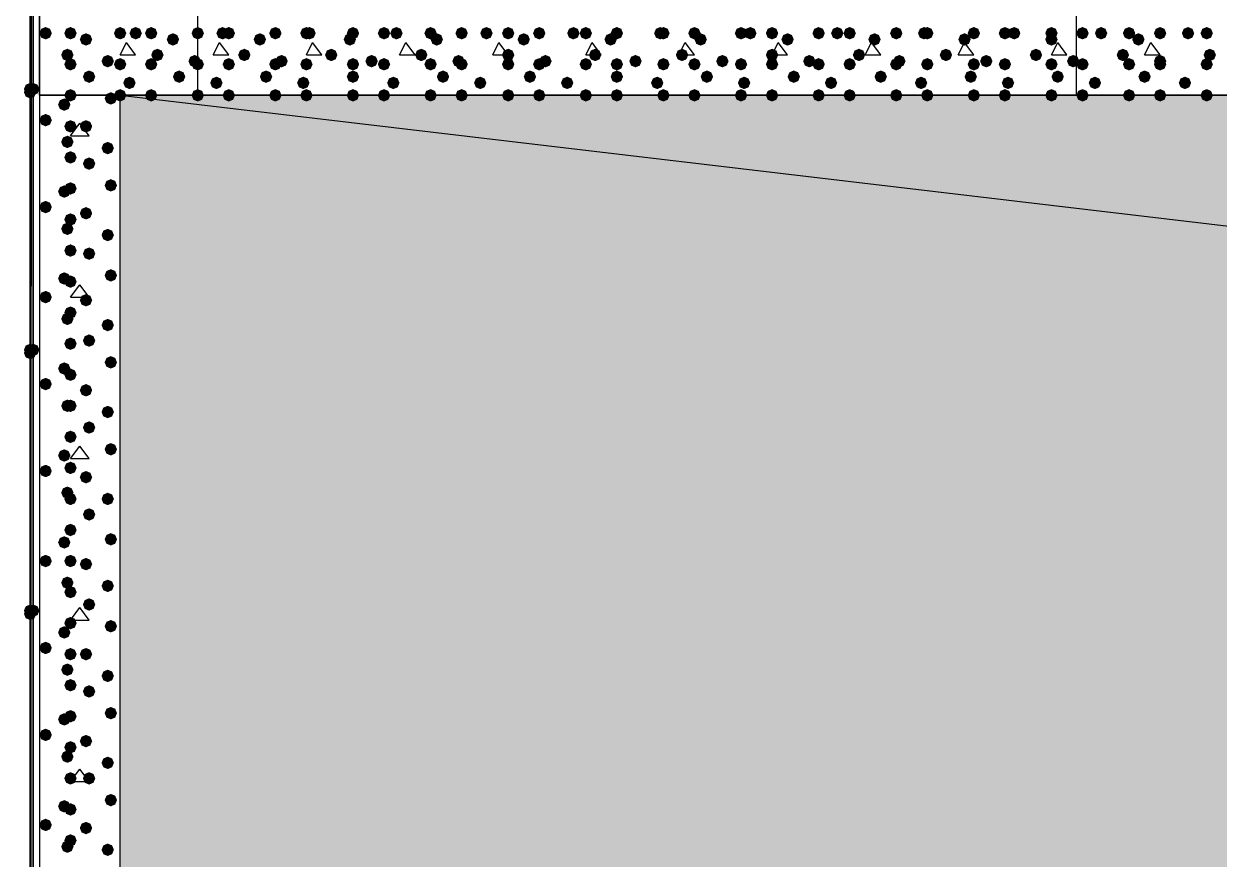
# Model space of a CAD drawing. Header units: millimetres. Extents: x 0 to 420, y 0 to 297.
# Drawn here: x 31.16 to 47.46, y 132.21 to 143.59 of the extents above; entities that cross this region are included whole.
import ezdxf

# ---------------------------------------------------------------- set-up
doc = ezdxf.new("R2010")
doc.units = ezdxf.units.MM
doc.layers.get('0').update_dxf_attribs({"linetype": 'CONTINUOUS'})

msp = doc.modelspace()

# ---------------------------------------------------------------- hatches: boundary and pattern name
at = {"true_color": 0x000007}
h = msp.add_hatch(color=0, dxfattribs=at)
h.paths.add_polyline_path([(31.284333, 243.755333), (31.284333, 100.160667)], flags=0)
h.paths.add_polyline_path([(31.284333, 100.160667), (31.284333, 243.755333)], flags=0)
for points in [[(31.538333, 143.467667), (31.513463, 143.407871), (31.453667, 143.383), (31.393871, 143.407871), (31.369, 143.467667), (31.393871, 143.527462), (31.453667, 143.552333), (31.513462, 143.527463)], [(31.877, 143.467667), (31.852129, 143.407871), (31.792333, 143.383), (31.732538, 143.407871), (31.707667, 143.467667), (31.732537, 143.527462), (31.792333, 143.552333), (31.852129, 143.527463)], [(32.088667, 143.383), (32.063796, 143.323204), (32.004, 143.298333), (31.944204, 143.323204), (31.919333, 143.383), (31.944204, 143.442796), (32.004, 143.467667), (32.063796, 143.442796)], [(32.554333, 143.467667), (32.529462, 143.407871), (32.469667, 143.383), (32.409871, 143.407871), (32.385, 143.467667), (32.409871, 143.527462), (32.469667, 143.552333), (32.529462, 143.527463)], [(32.766, 143.467667), (32.741129, 143.407871), (32.681333, 143.383), (32.621537, 143.407871), (32.596667, 143.467667), (32.621537, 143.527462), (32.681333, 143.552333), (32.741129, 143.527463)], [(32.977667, 143.467667), (32.952796, 143.407871), (32.893, 143.383), (32.833204, 143.407871), (32.808333, 143.467667), (32.833204, 143.527462), (32.893, 143.552333), (32.952796, 143.527463)], [(33.274, 143.383), (33.249129, 143.323204), (33.189333, 143.298333), (33.129538, 143.323204), (33.104667, 143.383), (33.129537, 143.442796), (33.189333, 143.467667), (33.249129, 143.442796)], [(45.677667, 143.467667), (45.652796, 143.407871), (45.593, 143.383), (45.533204, 143.407871), (45.508333, 143.467667), (45.533204, 143.527462), (45.593, 143.552333), (45.652796, 143.527463)], [(45.931667, 143.467667), (45.906796, 143.407871), (45.847, 143.383), (45.787204, 143.407871), (45.762333, 143.467667), (45.787204, 143.527462), (45.847, 143.552333), (45.906796, 143.527463)], [(46.312667, 143.467667), (46.287796, 143.407871), (46.228, 143.383), (46.168204, 143.407871), (46.143333, 143.467667), (46.168204, 143.527462), (46.228, 143.552333), (46.287796, 143.527463)], [(46.439667, 143.383), (46.414796, 143.323204), (46.355, 143.298333), (46.295204, 143.323204), (46.270333, 143.383), (46.295204, 143.442796), (46.355, 143.467667), (46.414796, 143.442796)], [(46.736, 143.467667), (46.711129, 143.407871), (46.651333, 143.383), (46.591537, 143.407871), (46.566667, 143.467667), (46.591537, 143.527462), (46.651333, 143.552333), (46.711129, 143.527463)], [(47.117, 143.467667), (47.092129, 143.407871), (47.032333, 143.383), (46.972538, 143.407871), (46.947667, 143.467667), (46.972537, 143.527462), (47.032333, 143.552333), (47.092129, 143.527463)], [(47.371, 143.467667), (47.346129, 143.407871), (47.286333, 143.383), (47.226537, 143.407871), (47.201667, 143.467667), (47.226537, 143.527462), (47.286333, 143.552333), (47.346129, 143.527463)], [(31.834667, 143.171333), (31.809796, 143.111537), (31.75, 143.086667), (31.690204, 143.111537), (31.665333, 143.171333), (31.690204, 143.231129), (31.75, 143.256), (31.809796, 143.231129)], [(31.877, 143.044333), (31.852129, 142.984537), (31.792333, 142.959667), (31.732538, 142.984537), (31.707667, 143.044333), (31.732537, 143.104129), (31.792333, 143.129), (31.852129, 143.104129)], [(32.385, 143.086667), (32.360129, 143.026871), (32.300333, 143.002), (32.240538, 143.026871), (32.215667, 143.086667), (32.240537, 143.146462), (32.300333, 143.171333), (32.360129, 143.146463)], [(32.554333, 143.044333), (32.529462, 142.984537), (32.469667, 142.959667), (32.409871, 142.984537), (32.385, 143.044333), (32.409871, 143.104129), (32.469667, 143.129), (32.529462, 143.104129)], [(32.977667, 143.044333), (32.952796, 142.984537), (32.893, 142.959667), (32.833204, 142.984537), (32.808333, 143.044333), (32.833204, 143.104129), (32.893, 143.129), (32.952796, 143.104129)], [(33.062333, 143.171333), (33.037463, 143.111537), (32.977667, 143.086667), (32.917871, 143.111537), (32.893, 143.171333), (32.917871, 143.231129), (32.977667, 143.256), (33.037462, 143.231129)], [(33.570333, 143.086667), (33.545463, 143.026871), (33.485667, 143.002), (33.425871, 143.026871), (33.401, 143.086667), (33.425871, 143.146462), (33.485667, 143.171333), (33.545462, 143.146463)], [(45.677667, 143.044333), (45.652796, 142.984537), (45.593, 142.959667), (45.533204, 142.984537), (45.508333, 143.044333), (45.533204, 143.104129), (45.593, 143.129), (45.652796, 143.104129)], [(46.228, 143.171333), (46.203129, 143.111537), (46.143333, 143.086667), (46.083537, 143.111537), (46.058667, 143.171333), (46.083537, 143.231129), (46.143333, 143.256), (46.203129, 143.231129)], [(46.312667, 143.044333), (46.287796, 142.984537), (46.228, 142.959667), (46.168204, 142.984537), (46.143333, 143.044333), (46.168204, 143.104129), (46.228, 143.129), (46.287796, 143.104129)], [(46.736, 143.086667), (46.711129, 143.026871), (46.651333, 143.002), (46.591537, 143.026871), (46.566667, 143.086667), (46.591537, 143.146462), (46.651333, 143.171333), (46.711129, 143.146463)], [(46.736, 143.044333), (46.711129, 142.984537), (46.651333, 142.959667), (46.591537, 142.984537), (46.566667, 143.044333), (46.591537, 143.104129), (46.651333, 143.129), (46.711129, 143.104129)], [(47.371, 143.044333), (47.346129, 142.984537), (47.286333, 142.959667), (47.226537, 142.984537), (47.201667, 143.044333), (47.226537, 143.104129), (47.286333, 143.129), (47.346129, 143.104129)], [(47.413333, 143.171333), (47.388463, 143.111537), (47.328667, 143.086667), (47.268871, 143.111537), (47.244, 143.171333), (47.268871, 143.231129), (47.328667, 143.256), (47.388462, 143.231129)], [(32.131, 142.875), (32.106129, 142.815204), (32.046333, 142.790333), (31.986537, 142.815204), (31.961667, 142.875), (31.986537, 142.934796), (32.046333, 142.959667), (32.106129, 142.934796)], [(33.358667, 142.875), (33.333796, 142.815204), (33.274, 142.790333), (33.214204, 142.815204), (33.189333, 142.875), (33.214204, 142.934796), (33.274, 142.959667), (33.333796, 142.934796)], [(46.524333, 142.875), (46.499462, 142.815204), (46.439667, 142.790333), (46.379871, 142.815204), (46.355, 142.875), (46.379871, 142.934796), (46.439667, 142.959667), (46.499462, 142.934796)], [(32.681333, 142.790333), (32.656462, 142.730537), (32.596667, 142.705667), (32.536871, 142.730537), (32.512, 142.790333), (32.536871, 142.850129), (32.596667, 142.875), (32.656462, 142.850129)], [(45.847, 142.790333), (45.822129, 142.730537), (45.762333, 142.705667), (45.702538, 142.730537), (45.677667, 142.790333), (45.702537, 142.850129), (45.762333, 142.875), (45.822129, 142.850129)], [(47.074667, 142.790333), (47.049796, 142.730537), (46.99, 142.705667), (46.930204, 142.730537), (46.905333, 142.790333), (46.930204, 142.850129), (46.99, 142.875), (47.049796, 142.850129)], [(31.877, 142.621), (31.852129, 142.561204), (31.792333, 142.536333), (31.732538, 142.561204), (31.707667, 142.621), (31.732537, 142.680796), (31.792333, 142.705667), (31.852129, 142.680796)], [(32.554333, 142.621), (32.529462, 142.561204), (32.469667, 142.536333), (32.409871, 142.561204), (32.385, 142.621), (32.409871, 142.680796), (32.469667, 142.705667), (32.529462, 142.680796)], [(32.977667, 142.621), (32.952796, 142.561204), (32.893, 142.536333), (32.833204, 142.561204), (32.808333, 142.621), (32.833204, 142.680796), (32.893, 142.705667), (32.952796, 142.680796)], [(45.677667, 142.621), (45.652796, 142.561204), (45.593, 142.536333), (45.533204, 142.561204), (45.508333, 142.621), (45.533204, 142.680796), (45.593, 142.705667), (45.652796, 142.680796)], [(46.312667, 142.621), (46.287796, 142.561204), (46.228, 142.536333), (46.168204, 142.561204), (46.143333, 142.621), (46.168204, 142.680796), (46.228, 142.705667), (46.287796, 142.680796)], [(46.736, 142.621), (46.711129, 142.561204), (46.651333, 142.536333), (46.591537, 142.561204), (46.566667, 142.621), (46.591537, 142.680796), (46.651333, 142.705667), (46.711129, 142.680796)], [(47.371, 142.621), (47.346129, 142.561204), (47.286333, 142.536333), (47.226537, 142.561204), (47.201667, 142.621), (47.226537, 142.680796), (47.286333, 142.705667), (47.346129, 142.680796)]]:
    msp.add_hatch(color=0, dxfattribs=at).paths.add_polyline_path(points, flags=0)
at = {"true_color": 0x000008}
for points in [[(33.612667, 143.467667), (33.587796, 143.407871), (33.528, 143.383), (33.468204, 143.407871), (33.443333, 143.467667), (33.468204, 143.527462), (33.528, 143.552333), (33.587796, 143.527463)], [(33.951333, 143.467667), (33.926463, 143.407871), (33.866667, 143.383), (33.806871, 143.407871), (33.782, 143.467667), (33.806871, 143.527462), (33.866667, 143.552333), (33.926462, 143.527463)], [(34.036, 143.467667), (34.011129, 143.407871), (33.951333, 143.383), (33.891537, 143.407871), (33.866667, 143.467667), (33.891537, 143.527462), (33.951333, 143.552333), (34.011129, 143.527463)], [(34.459333, 143.383), (34.434462, 143.323204), (34.374667, 143.298333), (34.314871, 143.323204), (34.29, 143.383), (34.314871, 143.442796), (34.374667, 143.467667), (34.434462, 143.442796)], [(34.671, 143.467667), (34.646129, 143.407871), (34.586333, 143.383), (34.526537, 143.407871), (34.501667, 143.467667), (34.526537, 143.527462), (34.586333, 143.552333), (34.646129, 143.527463)], [(35.094333, 143.467667), (35.069462, 143.407871), (35.009667, 143.383), (34.949871, 143.407871), (34.925, 143.467667), (34.949871, 143.527462), (35.009667, 143.552333), (35.069462, 143.527463)], [(35.136667, 143.467667), (35.111796, 143.407871), (35.052, 143.383), (34.992204, 143.407871), (34.967333, 143.467667), (34.992204, 143.527462), (35.052, 143.552333), (35.111796, 143.527463)], [(35.687, 143.383), (35.662129, 143.323204), (35.602333, 143.298333), (35.542538, 143.323204), (35.517667, 143.383), (35.542537, 143.442796), (35.602333, 143.467667), (35.662129, 143.442796)], [(35.729333, 143.467667), (35.704462, 143.407871), (35.644667, 143.383), (35.584871, 143.407871), (35.56, 143.467667), (35.584871, 143.527462), (35.644667, 143.552333), (35.704462, 143.527463)], [(36.152667, 143.467667), (36.127796, 143.407871), (36.068, 143.383), (36.008204, 143.407871), (35.983333, 143.467667), (36.008204, 143.527462), (36.068, 143.552333), (36.127796, 143.527463)], [(36.322, 143.467667), (36.297129, 143.407871), (36.237333, 143.383), (36.177538, 143.407871), (36.152667, 143.467667), (36.177537, 143.527462), (36.237333, 143.552333), (36.297129, 143.527463)], [(36.787667, 143.467667), (36.762796, 143.407871), (36.703, 143.383), (36.643204, 143.407871), (36.618333, 143.467667), (36.643204, 143.527462), (36.703, 143.552333), (36.762796, 143.527463)], [(36.872333, 143.383), (36.847463, 143.323204), (36.787667, 143.298333), (36.727871, 143.323204), (36.703, 143.383), (36.727871, 143.442796), (36.787667, 143.467667), (36.847462, 143.442796)], [(37.211, 143.467667), (37.186129, 143.407871), (37.126333, 143.383), (37.066537, 143.407871), (37.041667, 143.467667), (37.066537, 143.527462), (37.126333, 143.552333), (37.186129, 143.527463)], [(37.549667, 143.467667), (37.524796, 143.407871), (37.465, 143.383), (37.405204, 143.407871), (37.380333, 143.467667), (37.405204, 143.527462), (37.465, 143.552333), (37.524796, 143.527463)], [(37.846, 143.467667), (37.821129, 143.407871), (37.761333, 143.383), (37.701537, 143.407871), (37.676667, 143.467667), (37.701537, 143.527462), (37.761333, 143.552333), (37.821129, 143.527463)], [(38.057667, 143.383), (38.032796, 143.323204), (37.973, 143.298333), (37.913204, 143.323204), (37.888333, 143.383), (37.913204, 143.442796), (37.973, 143.467667), (38.032796, 143.442796)], [(38.269333, 143.467667), (38.244462, 143.407871), (38.184667, 143.383), (38.124871, 143.407871), (38.1, 143.467667), (38.124871, 143.527462), (38.184667, 143.552333), (38.244462, 143.527463)], [(38.735, 143.467667), (38.710129, 143.407871), (38.650333, 143.383), (38.590538, 143.407871), (38.565667, 143.467667), (38.590537, 143.527462), (38.650333, 143.552333), (38.710129, 143.527463)], [(38.904333, 143.467667), (38.879462, 143.407871), (38.819667, 143.383), (38.759871, 143.407871), (38.735, 143.467667), (38.759871, 143.527462), (38.819667, 143.552333), (38.879462, 143.527463)], [(39.243, 143.383), (39.218129, 143.323204), (39.158333, 143.298333), (39.098537, 143.323204), (39.073667, 143.383), (39.098537, 143.442796), (39.158333, 143.467667), (39.218129, 143.442796)], [(39.327667, 143.467667), (39.302796, 143.407871), (39.243, 143.383), (39.183204, 143.407871), (39.158333, 143.467667), (39.183204, 143.527462), (39.243, 143.552333), (39.302796, 143.527463)], [(39.920333, 143.467667), (39.895463, 143.407871), (39.835667, 143.383), (39.775871, 143.407871), (39.751, 143.467667), (39.775871, 143.527462), (39.835667, 143.552333), (39.895462, 143.527463)], [(39.962667, 143.467667), (39.937796, 143.407871), (39.878, 143.383), (39.818204, 143.407871), (39.793333, 143.467667), (39.818204, 143.527462), (39.878, 143.552333), (39.937796, 143.527463)], [(40.386, 143.467667), (40.361129, 143.407871), (40.301333, 143.383), (40.241537, 143.407871), (40.216667, 143.467667), (40.241537, 143.527462), (40.301333, 143.552333), (40.361129, 143.527463)], [(40.470667, 143.383), (40.445796, 143.323204), (40.386, 143.298333), (40.326204, 143.323204), (40.301333, 143.383), (40.326204, 143.442796), (40.386, 143.467667), (40.445796, 143.442796)], [(41.021, 143.467667), (40.996129, 143.407871), (40.936333, 143.383), (40.876537, 143.407871), (40.851667, 143.467667), (40.876537, 143.527462), (40.936333, 143.552333), (40.996129, 143.527463)], [(41.148, 143.467667), (41.123129, 143.407871), (41.063333, 143.383), (41.003538, 143.407871), (40.978667, 143.467667), (41.003537, 143.527462), (41.063333, 143.552333), (41.123129, 143.527463)], [(41.444333, 143.467667), (41.419462, 143.407871), (41.359667, 143.383), (41.299871, 143.407871), (41.275, 143.467667), (41.299871, 143.527462), (41.359667, 143.552333), (41.419462, 143.527463)], [(41.656, 143.383), (41.631129, 143.323204), (41.571333, 143.298333), (41.511537, 143.323204), (41.486667, 143.383), (41.511537, 143.442796), (41.571333, 143.467667), (41.631129, 143.442796)], [(42.079333, 143.467667), (42.054462, 143.407871), (41.994667, 143.383), (41.934871, 143.407871), (41.91, 143.467667), (41.934871, 143.527462), (41.994667, 143.552333), (42.054462, 143.527463)], [(42.333333, 143.467667), (42.308463, 143.407871), (42.248667, 143.383), (42.188871, 143.407871), (42.164, 143.467667), (42.188871, 143.527462), (42.248667, 143.552333), (42.308462, 143.527463)], [(42.502667, 143.467667), (42.477796, 143.407871), (42.418, 143.383), (42.358204, 143.407871), (42.333333, 143.467667), (42.358204, 143.527462), (42.418, 143.552333), (42.477796, 143.527463)], [(42.841333, 143.383), (42.816463, 143.323204), (42.756667, 143.298333), (42.696871, 143.323204), (42.672, 143.383), (42.696871, 143.442796), (42.756667, 143.467667), (42.816462, 143.442796)], [(43.137667, 143.467667), (43.112796, 143.407871), (43.053, 143.383), (42.993204, 143.407871), (42.968333, 143.467667), (42.993204, 143.527462), (43.053, 143.552333), (43.112796, 143.527463)], [(43.518667, 143.467667), (43.493796, 143.407871), (43.434, 143.383), (43.374204, 143.407871), (43.349333, 143.467667), (43.374204, 143.527462), (43.434, 143.552333), (43.493796, 143.527463)], [(43.561, 143.467667), (43.536129, 143.407871), (43.476333, 143.383), (43.416537, 143.407871), (43.391667, 143.467667), (43.416537, 143.527462), (43.476333, 143.552333), (43.536129, 143.527463)], [(44.069, 143.383), (44.044129, 143.323204), (43.984333, 143.298333), (43.924538, 143.323204), (43.899667, 143.383), (43.924537, 143.442796), (43.984333, 143.467667), (44.044129, 143.442796)], [(44.196, 143.467667), (44.171129, 143.407871), (44.111333, 143.383), (44.051537, 143.407871), (44.026667, 143.467667), (44.051537, 143.527462), (44.111333, 143.552333), (44.171129, 143.527463)], [(44.619333, 143.467667), (44.594462, 143.407871), (44.534667, 143.383), (44.474871, 143.407871), (44.45, 143.467667), (44.474871, 143.527462), (44.534667, 143.552333), (44.594462, 143.527463)], [(44.746333, 143.467667), (44.721462, 143.407871), (44.661667, 143.383), (44.601871, 143.407871), (44.577, 143.467667), (44.601871, 143.527462), (44.661667, 143.552333), (44.721462, 143.527463)], [(45.254333, 143.467667), (45.229462, 143.407871), (45.169667, 143.383), (45.109871, 143.407871), (45.085, 143.467667), (45.109871, 143.527462), (45.169667, 143.552333), (45.229462, 143.527463)], [(45.254333, 143.383), (45.229462, 143.323204), (45.169667, 143.298333), (45.109871, 143.323204), (45.085, 143.383), (45.109871, 143.442796), (45.169667, 143.467667), (45.229462, 143.442796)], [(33.612667, 143.044333), (33.587796, 142.984537), (33.528, 142.959667), (33.468204, 142.984537), (33.443333, 143.044333), (33.468204, 143.104129), (33.528, 143.129), (33.587796, 143.104129)], [(34.036, 143.044333), (34.011129, 142.984537), (33.951333, 142.959667), (33.891537, 142.984537), (33.866667, 143.044333), (33.891537, 143.104129), (33.951333, 143.129), (34.011129, 143.104129)], [(34.247667, 143.171333), (34.222796, 143.111537), (34.163, 143.086667), (34.103204, 143.111537), (34.078333, 143.171333), (34.103204, 143.231129), (34.163, 143.256), (34.222796, 143.231129)], [(34.671, 143.044333), (34.646129, 142.984537), (34.586333, 142.959667), (34.526537, 142.984537), (34.501667, 143.044333), (34.526537, 143.104129), (34.586333, 143.129), (34.646129, 143.104129)], [(34.755667, 143.086667), (34.730796, 143.026871), (34.671, 143.002), (34.611204, 143.026871), (34.586333, 143.086667), (34.611204, 143.146462), (34.671, 143.171333), (34.730796, 143.146463)], [(35.094333, 143.044333), (35.069462, 142.984537), (35.009667, 142.959667), (34.949871, 142.984537), (34.925, 143.044333), (34.949871, 143.104129), (35.009667, 143.129), (35.069462, 143.104129)], [(35.433, 143.171333), (35.408129, 143.111537), (35.348333, 143.086667), (35.288537, 143.111537), (35.263667, 143.171333), (35.288537, 143.231129), (35.348333, 143.256), (35.408129, 143.231129)], [(35.729333, 143.044333), (35.704462, 142.984537), (35.644667, 142.959667), (35.584871, 142.984537), (35.56, 143.044333), (35.584871, 143.104129), (35.644667, 143.129), (35.704462, 143.104129)], [(35.983333, 143.086667), (35.958463, 143.026871), (35.898667, 143.002), (35.838871, 143.026871), (35.814, 143.086667), (35.838871, 143.146462), (35.898667, 143.171333), (35.958462, 143.146463)], [(36.152667, 143.044333), (36.127796, 142.984537), (36.068, 142.959667), (36.008204, 142.984537), (35.983333, 143.044333), (36.008204, 143.104129), (36.068, 143.129), (36.127796, 143.104129)], [(36.660667, 143.171333), (36.635796, 143.111537), (36.576, 143.086667), (36.516204, 143.111537), (36.491333, 143.171333), (36.516204, 143.231129), (36.576, 143.256), (36.635796, 143.231129)], [(36.787667, 143.044333), (36.762796, 142.984537), (36.703, 142.959667), (36.643204, 142.984537), (36.618333, 143.044333), (36.643204, 143.104129), (36.703, 143.129), (36.762796, 143.104129)], [(37.168667, 143.086667), (37.143796, 143.026871), (37.084, 143.002), (37.024204, 143.026871), (36.999333, 143.086667), (37.024204, 143.146462), (37.084, 143.171333), (37.143796, 143.146463)], [(37.211, 143.044333), (37.186129, 142.984537), (37.126333, 142.959667), (37.066537, 142.984537), (37.041667, 143.044333), (37.066537, 143.104129), (37.126333, 143.129), (37.186129, 143.104129)], [(37.846, 143.171333), (37.821129, 143.111537), (37.761333, 143.086667), (37.701537, 143.111537), (37.676667, 143.171333), (37.701537, 143.231129), (37.761333, 143.256), (37.821129, 143.231129)], [(37.846, 143.044333), (37.821129, 142.984537), (37.761333, 142.959667), (37.701537, 142.984537), (37.676667, 143.044333), (37.701537, 143.104129), (37.761333, 143.129), (37.821129, 143.104129)], [(38.269333, 143.044333), (38.244462, 142.984537), (38.184667, 142.959667), (38.124871, 142.984537), (38.1, 143.044333), (38.124871, 143.104129), (38.184667, 143.129), (38.244462, 143.104129)], [(38.354, 143.086667), (38.329129, 143.026871), (38.269333, 143.002), (38.209538, 143.026871), (38.184667, 143.086667), (38.209537, 143.146462), (38.269333, 143.171333), (38.329129, 143.146463)], [(38.904333, 143.044333), (38.879462, 142.984537), (38.819667, 142.959667), (38.759871, 142.984537), (38.735, 143.044333), (38.759871, 143.104129), (38.819667, 143.129), (38.879462, 143.104129)], [(39.031333, 143.171333), (39.006462, 143.111537), (38.946667, 143.086667), (38.886871, 143.111537), (38.862, 143.171333), (38.886871, 143.231129), (38.946667, 143.256), (39.006462, 143.231129)], [(39.327667, 143.044333), (39.302796, 142.984537), (39.243, 142.959667), (39.183204, 142.984537), (39.158333, 143.044333), (39.183204, 143.104129), (39.243, 143.129), (39.302796, 143.104129)], [(39.581667, 143.086667), (39.556796, 143.026871), (39.497, 143.002), (39.437204, 143.026871), (39.412333, 143.086667), (39.437204, 143.146462), (39.497, 143.171333), (39.556796, 143.146463)], [(39.962667, 143.044333), (39.937796, 142.984537), (39.878, 142.959667), (39.818204, 142.984537), (39.793333, 143.044333), (39.818204, 143.104129), (39.878, 143.129), (39.937796, 143.104129)], [(40.216667, 143.171333), (40.191796, 143.111537), (40.132, 143.086667), (40.072204, 143.111537), (40.047333, 143.171333), (40.072204, 143.231129), (40.132, 143.256), (40.191796, 143.231129)], [(40.386, 143.044333), (40.361129, 142.984537), (40.301333, 142.959667), (40.241537, 142.984537), (40.216667, 143.044333), (40.241537, 143.104129), (40.301333, 143.129), (40.361129, 143.104129)], [(40.767, 143.086667), (40.742129, 143.026871), (40.682333, 143.002), (40.622538, 143.026871), (40.597667, 143.086667), (40.622537, 143.146462), (40.682333, 143.171333), (40.742129, 143.146463)], [(41.021, 143.044333), (40.996129, 142.984537), (40.936333, 142.959667), (40.876537, 142.984537), (40.851667, 143.044333), (40.876537, 143.104129), (40.936333, 143.129), (40.996129, 143.104129)], [(41.444333, 143.171333), (41.419462, 143.111537), (41.359667, 143.086667), (41.299871, 143.111537), (41.275, 143.171333), (41.299871, 143.231129), (41.359667, 143.256), (41.419462, 143.231129)], [(41.444333, 143.044333), (41.419462, 142.984537), (41.359667, 142.959667), (41.299871, 142.984537), (41.275, 143.044333), (41.299871, 143.104129), (41.359667, 143.129), (41.419462, 143.104129)], [(41.952333, 143.086667), (41.927463, 143.026871), (41.867667, 143.002), (41.807871, 143.026871), (41.783, 143.086667), (41.807871, 143.146462), (41.867667, 143.171333), (41.927462, 143.146463)], [(42.079333, 143.044333), (42.054462, 142.984537), (41.994667, 142.959667), (41.934871, 142.984537), (41.91, 143.044333), (41.934871, 143.104129), (41.994667, 143.129), (42.054462, 143.104129)], [(42.502667, 143.044333), (42.477796, 142.984537), (42.418, 142.959667), (42.358204, 142.984537), (42.333333, 143.044333), (42.358204, 143.104129), (42.418, 143.129), (42.477796, 143.104129)], [(42.629667, 143.171333), (42.604796, 143.111537), (42.545, 143.086667), (42.485204, 143.111537), (42.460333, 143.171333), (42.485204, 143.231129), (42.545, 143.256), (42.604796, 143.231129)], [(43.137667, 143.044333), (43.112796, 142.984537), (43.053, 142.959667), (42.993204, 142.984537), (42.968333, 143.044333), (42.993204, 143.104129), (43.053, 143.129), (43.112796, 143.104129)], [(43.18, 143.086667), (43.155129, 143.026871), (43.095333, 143.002), (43.035538, 143.026871), (43.010667, 143.086667), (43.035537, 143.146462), (43.095333, 143.171333), (43.155129, 143.146463)], [(43.561, 143.044333), (43.536129, 142.984537), (43.476333, 142.959667), (43.416537, 142.984537), (43.391667, 143.044333), (43.416537, 143.104129), (43.476333, 143.129), (43.536129, 143.104129)], [(43.815, 143.171333), (43.790129, 143.111537), (43.730333, 143.086667), (43.670538, 143.111537), (43.645667, 143.171333), (43.670537, 143.231129), (43.730333, 143.256), (43.790129, 143.231129)], [(44.196, 143.044333), (44.171129, 142.984537), (44.111333, 142.959667), (44.051537, 142.984537), (44.026667, 143.044333), (44.051537, 143.104129), (44.111333, 143.129), (44.171129, 143.104129)], [(44.365333, 143.086667), (44.340463, 143.026871), (44.280667, 143.002), (44.220871, 143.026871), (44.196, 143.086667), (44.220871, 143.146462), (44.280667, 143.171333), (44.340462, 143.146463)], [(44.619333, 143.044333), (44.594462, 142.984537), (44.534667, 142.959667), (44.474871, 142.984537), (44.45, 143.044333), (44.474871, 143.104129), (44.534667, 143.129), (44.594462, 143.104129)], [(45.042667, 143.171333), (45.017796, 143.111537), (44.958, 143.086667), (44.898204, 143.111537), (44.873333, 143.171333), (44.898204, 143.231129), (44.958, 143.256), (45.017796, 143.231129)], [(45.254333, 143.044333), (45.229462, 142.984537), (45.169667, 142.959667), (45.109871, 142.984537), (45.085, 143.044333), (45.109871, 143.104129), (45.169667, 143.129), (45.229462, 143.104129)], [(45.550667, 143.086667), (45.525796, 143.026871), (45.466, 143.002), (45.406204, 143.026871), (45.381333, 143.086667), (45.406204, 143.146462), (45.466, 143.171333), (45.525796, 143.146463)], [(34.544, 142.875), (34.519129, 142.815204), (34.459333, 142.790333), (34.399538, 142.815204), (34.374667, 142.875), (34.399537, 142.934796), (34.459333, 142.959667), (34.519129, 142.934796)], [(35.729333, 142.875), (35.704462, 142.815204), (35.644667, 142.790333), (35.584871, 142.815204), (35.56, 142.875), (35.584871, 142.934796), (35.644667, 142.959667), (35.704462, 142.934796)], [(36.957, 142.875), (36.932129, 142.815204), (36.872333, 142.790333), (36.812538, 142.815204), (36.787667, 142.875), (36.812537, 142.934796), (36.872333, 142.959667), (36.932129, 142.934796)], [(38.142333, 142.875), (38.117463, 142.815204), (38.057667, 142.790333), (37.997871, 142.815204), (37.973, 142.875), (37.997871, 142.934796), (38.057667, 142.959667), (38.117462, 142.934796)], [(39.327667, 142.875), (39.302796, 142.815204), (39.243, 142.790333), (39.183204, 142.815204), (39.158333, 142.875), (39.183204, 142.934796), (39.243, 142.959667), (39.302796, 142.934796)], [(40.555333, 142.875), (40.530463, 142.815204), (40.470667, 142.790333), (40.410871, 142.815204), (40.386, 142.875), (40.410871, 142.934796), (40.470667, 142.959667), (40.530462, 142.934796)], [(41.740667, 142.875), (41.715796, 142.815204), (41.656, 142.790333), (41.596204, 142.815204), (41.571333, 142.875), (41.596204, 142.934796), (41.656, 142.959667), (41.715796, 142.934796)], [(42.926, 142.875), (42.901129, 142.815204), (42.841333, 142.790333), (42.781537, 142.815204), (42.756667, 142.875), (42.781537, 142.934796), (42.841333, 142.959667), (42.901129, 142.934796)], [(44.153667, 142.875), (44.128796, 142.815204), (44.069, 142.790333), (44.009204, 142.815204), (43.984333, 142.875), (44.009204, 142.934796), (44.069, 142.959667), (44.128796, 142.934796)], [(45.339, 142.875), (45.314129, 142.815204), (45.254333, 142.790333), (45.194538, 142.815204), (45.169667, 142.875), (45.194537, 142.934796), (45.254333, 142.959667), (45.314129, 142.934796)], [(33.866667, 142.790333), (33.841796, 142.730537), (33.782, 142.705667), (33.722204, 142.730537), (33.697333, 142.790333), (33.722204, 142.850129), (33.782, 142.875), (33.841796, 142.850129)], [(35.052, 142.790333), (35.027129, 142.730537), (34.967333, 142.705667), (34.907538, 142.730537), (34.882667, 142.790333), (34.907537, 142.850129), (34.967333, 142.875), (35.027129, 142.850129)], [(36.279667, 142.790333), (36.254796, 142.730537), (36.195, 142.705667), (36.135204, 142.730537), (36.110333, 142.790333), (36.135204, 142.850129), (36.195, 142.875), (36.254796, 142.850129)], [(37.465, 142.790333), (37.440129, 142.730537), (37.380333, 142.705667), (37.320538, 142.730537), (37.295667, 142.790333), (37.320537, 142.850129), (37.380333, 142.875), (37.440129, 142.850129)], [(38.650333, 142.790333), (38.625463, 142.730537), (38.565667, 142.705667), (38.505871, 142.730537), (38.481, 142.790333), (38.505871, 142.850129), (38.565667, 142.875), (38.625462, 142.850129)], [(39.878, 142.790333), (39.853129, 142.730537), (39.793333, 142.705667), (39.733537, 142.730537), (39.708667, 142.790333), (39.733537, 142.850129), (39.793333, 142.875), (39.853129, 142.850129)], [(41.063333, 142.790333), (41.038463, 142.730537), (40.978667, 142.705667), (40.918871, 142.730537), (40.894, 142.790333), (40.918871, 142.850129), (40.978667, 142.875), (41.038462, 142.850129)], [(42.248667, 142.790333), (42.223796, 142.730537), (42.164, 142.705667), (42.104204, 142.730537), (42.079333, 142.790333), (42.104204, 142.850129), (42.164, 142.875), (42.223796, 142.850129)], [(43.476333, 142.790333), (43.451462, 142.730537), (43.391667, 142.705667), (43.331871, 142.730537), (43.307, 142.790333), (43.331871, 142.850129), (43.391667, 142.875), (43.451462, 142.850129)], [(44.661667, 142.790333), (44.636796, 142.730537), (44.577, 142.705667), (44.517204, 142.730537), (44.492333, 142.790333), (44.517204, 142.850129), (44.577, 142.875), (44.636796, 142.850129)], [(32.427333, 142.578667), (32.402463, 142.518871), (32.342667, 142.494), (32.282871, 142.518871), (32.258, 142.578667), (32.282871, 142.638462), (32.342667, 142.663333), (32.402462, 142.638463)], [(33.612667, 142.621), (33.587796, 142.561204), (33.528, 142.536333), (33.468204, 142.561204), (33.443333, 142.621), (33.468204, 142.680796), (33.528, 142.705667), (33.587796, 142.680796)], [(34.036, 142.621), (34.011129, 142.561204), (33.951333, 142.536333), (33.891537, 142.561204), (33.866667, 142.621), (33.891537, 142.680796), (33.951333, 142.705667), (34.011129, 142.680796)], [(34.671, 142.621), (34.646129, 142.561204), (34.586333, 142.536333), (34.526537, 142.561204), (34.501667, 142.621), (34.526537, 142.680796), (34.586333, 142.705667), (34.646129, 142.680796)], [(35.094333, 142.621), (35.069462, 142.561204), (35.009667, 142.536333), (34.949871, 142.561204), (34.925, 142.621), (34.949871, 142.680796), (35.009667, 142.705667), (35.069462, 142.680796)], [(35.729333, 142.621), (35.704462, 142.561204), (35.644667, 142.536333), (35.584871, 142.561204), (35.56, 142.621), (35.584871, 142.680796), (35.644667, 142.705667), (35.704462, 142.680796)], [(36.152667, 142.621), (36.127796, 142.561204), (36.068, 142.536333), (36.008204, 142.561204), (35.983333, 142.621), (36.008204, 142.680796), (36.068, 142.705667), (36.127796, 142.680796)], [(36.787667, 142.621), (36.762796, 142.561204), (36.703, 142.536333), (36.643204, 142.561204), (36.618333, 142.621), (36.643204, 142.680796), (36.703, 142.705667), (36.762796, 142.680796)], [(37.211, 142.621), (37.186129, 142.561204), (37.126333, 142.536333), (37.066537, 142.561204), (37.041667, 142.621), (37.066537, 142.680796), (37.126333, 142.705667), (37.186129, 142.680796)], [(37.846, 142.621), (37.821129, 142.561204), (37.761333, 142.536333), (37.701537, 142.561204), (37.676667, 142.621), (37.701537, 142.680796), (37.761333, 142.705667), (37.821129, 142.680796)], [(38.269333, 142.621), (38.244462, 142.561204), (38.184667, 142.536333), (38.124871, 142.561204), (38.1, 142.621), (38.124871, 142.680796), (38.184667, 142.705667), (38.244462, 142.680796)], [(38.904333, 142.621), (38.879462, 142.561204), (38.819667, 142.536333), (38.759871, 142.561204), (38.735, 142.621), (38.759871, 142.680796), (38.819667, 142.705667), (38.879462, 142.680796)], [(39.327667, 142.621), (39.302796, 142.561204), (39.243, 142.536333), (39.183204, 142.561204), (39.158333, 142.621), (39.183204, 142.680796), (39.243, 142.705667), (39.302796, 142.680796)], [(39.962667, 142.621), (39.937796, 142.561204), (39.878, 142.536333), (39.818204, 142.561204), (39.793333, 142.621), (39.818204, 142.680796), (39.878, 142.705667), (39.937796, 142.680796)], [(40.386, 142.621), (40.361129, 142.561204), (40.301333, 142.536333), (40.241537, 142.561204), (40.216667, 142.621), (40.241537, 142.680796), (40.301333, 142.705667), (40.361129, 142.680796)], [(41.021, 142.621), (40.996129, 142.561204), (40.936333, 142.536333), (40.876537, 142.561204), (40.851667, 142.621), (40.876537, 142.680796), (40.936333, 142.705667), (40.996129, 142.680796)], [(41.444333, 142.621), (41.419462, 142.561204), (41.359667, 142.536333), (41.299871, 142.561204), (41.275, 142.621), (41.299871, 142.680796), (41.359667, 142.705667), (41.419462, 142.680796)], [(42.079333, 142.621), (42.054462, 142.561204), (41.994667, 142.536333), (41.934871, 142.561204), (41.91, 142.621), (41.934871, 142.680796), (41.994667, 142.705667), (42.054462, 142.680796)], [(42.502667, 142.621), (42.477796, 142.561204), (42.418, 142.536333), (42.358204, 142.561204), (42.333333, 142.621), (42.358204, 142.680796), (42.418, 142.705667), (42.477796, 142.680796)], [(43.137667, 142.621), (43.112796, 142.561204), (43.053, 142.536333), (42.993204, 142.561204), (42.968333, 142.621), (42.993204, 142.680796), (43.053, 142.705667), (43.112796, 142.680796)], [(43.561, 142.621), (43.536129, 142.561204), (43.476333, 142.536333), (43.416537, 142.561204), (43.391667, 142.621), (43.416537, 142.680796), (43.476333, 142.705667), (43.536129, 142.680796)], [(44.196, 142.621), (44.171129, 142.561204), (44.111333, 142.536333), (44.051537, 142.561204), (44.026667, 142.621), (44.051537, 142.680796), (44.111333, 142.705667), (44.171129, 142.680796)], [(44.619333, 142.621), (44.594462, 142.561204), (44.534667, 142.536333), (44.474871, 142.561204), (44.45, 142.621), (44.474871, 142.680796), (44.534667, 142.705667), (44.594462, 142.680796)], [(45.254333, 142.621), (45.229462, 142.561204), (45.169667, 142.536333), (45.109871, 142.561204), (45.085, 142.621), (45.109871, 142.680796), (45.169667, 142.705667), (45.229462, 142.680796)], [(31.792333, 142.494), (31.767463, 142.434204), (31.707667, 142.409333), (31.647871, 142.434204), (31.623, 142.494), (31.647871, 142.553796), (31.707667, 142.578667), (31.767462, 142.553796)], [(31.538333, 142.282333), (31.513463, 142.222537), (31.453667, 142.197667), (31.393871, 142.222537), (31.369, 142.282333), (31.393871, 142.342129), (31.453667, 142.367), (31.513462, 142.342129)], [(31.877, 142.197667), (31.852129, 142.137871), (31.792333, 142.113), (31.732538, 142.137871), (31.707667, 142.197667), (31.732537, 142.257462), (31.792333, 142.282333), (31.852129, 142.257463)], [(32.088667, 142.197667), (32.063796, 142.137871), (32.004, 142.113), (31.944204, 142.137871), (31.919333, 142.197667), (31.944204, 142.257462), (32.004, 142.282333), (32.063796, 142.257463)], [(31.834667, 141.986), (31.809796, 141.926204), (31.75, 141.901333), (31.690204, 141.926204), (31.665333, 141.986), (31.690204, 142.045796), (31.75, 142.070667), (31.809796, 142.045796)], [(32.385, 141.901333), (32.360129, 141.841537), (32.300333, 141.816667), (32.240538, 141.841537), (32.215667, 141.901333), (32.240537, 141.961129), (32.300333, 141.986), (32.360129, 141.961129)], [(31.877, 141.774333), (31.852129, 141.714537), (31.792333, 141.689667), (31.732538, 141.714537), (31.707667, 141.774333), (31.732537, 141.834129), (31.792333, 141.859), (31.852129, 141.834129)], [(32.131, 141.689667), (32.106129, 141.629871), (32.046333, 141.605), (31.986537, 141.629871), (31.961667, 141.689667), (31.986537, 141.749462), (32.046333, 141.774333), (32.106129, 141.749463)], [(32.427333, 141.393333), (32.402463, 141.333537), (32.342667, 141.308667), (32.282871, 141.333537), (32.258, 141.393333), (32.282871, 141.453129), (32.342667, 141.478), (32.402462, 141.453129)], [(31.792333, 141.308667), (31.767463, 141.248871), (31.707667, 141.224), (31.647871, 141.248871), (31.623, 141.308667), (31.647871, 141.368462), (31.707667, 141.393333), (31.767462, 141.368463)], [(31.877, 141.351), (31.852129, 141.291204), (31.792333, 141.266333), (31.732538, 141.291204), (31.707667, 141.351), (31.732537, 141.410796), (31.792333, 141.435667), (31.852129, 141.410796)], [(31.538333, 141.097), (31.513463, 141.037204), (31.453667, 141.012333), (31.393871, 141.037204), (31.369, 141.097), (31.393871, 141.156796), (31.453667, 141.181667), (31.513462, 141.156796)], [(31.877, 140.927667), (31.852129, 140.867871), (31.792333, 140.843), (31.732538, 140.867871), (31.707667, 140.927667), (31.732537, 140.987462), (31.792333, 141.012333), (31.852129, 140.987463)], [(32.088667, 141.012333), (32.063796, 140.952537), (32.004, 140.927667), (31.944204, 140.952537), (31.919333, 141.012333), (31.944204, 141.072129), (32.004, 141.097), (32.063796, 141.072129)], [(31.834667, 140.800667), (31.809796, 140.740871), (31.75, 140.716), (31.690204, 140.740871), (31.665333, 140.800667), (31.690204, 140.860462), (31.75, 140.885333), (31.809796, 140.860463)], [(32.385, 140.716), (32.360129, 140.656204), (32.300333, 140.631333), (32.240538, 140.656204), (32.215667, 140.716), (32.240537, 140.775796), (32.300333, 140.800667), (32.360129, 140.775796)], [(31.877, 140.504333), (31.852129, 140.444537), (31.792333, 140.419667), (31.732538, 140.444537), (31.707667, 140.504333), (31.732537, 140.564129), (31.792333, 140.589), (31.852129, 140.564129)], [(32.131, 140.462), (32.106129, 140.402204), (32.046333, 140.377333), (31.986537, 140.402204), (31.961667, 140.462), (31.986537, 140.521796), (32.046333, 140.546667), (32.106129, 140.521796)], [(31.792333, 140.123333), (31.767463, 140.063538), (31.707667, 140.038667), (31.647871, 140.063538), (31.623, 140.123333), (31.647871, 140.183129), (31.707667, 140.208), (31.767462, 140.183129)], [(32.427333, 140.165667), (32.402463, 140.105871), (32.342667, 140.081), (32.282871, 140.105871), (32.258, 140.165667), (32.282871, 140.225462), (32.342667, 140.250333), (32.402462, 140.225463)], [(31.877, 140.081), (31.852129, 140.021204), (31.792333, 139.996333), (31.732538, 140.021204), (31.707667, 140.081), (31.732537, 140.140796), (31.792333, 140.165667), (31.852129, 140.140796)], [(31.538333, 139.869333), (31.513463, 139.809537), (31.453667, 139.784667), (31.393871, 139.809537), (31.369, 139.869333), (31.393871, 139.929129), (31.453667, 139.954), (31.513462, 139.929129)], [(32.088667, 139.827), (32.063796, 139.767204), (32.004, 139.742333), (31.944204, 139.767204), (31.919333, 139.827), (31.944204, 139.886796), (32.004, 139.911667), (32.063796, 139.886796)], [(31.877, 139.657667), (31.852129, 139.597871), (31.792333, 139.573), (31.732538, 139.597871), (31.707667, 139.657667), (31.732537, 139.717462), (31.792333, 139.742333), (31.852129, 139.717463)], [(31.834667, 139.573), (31.809796, 139.513204), (31.75, 139.488333), (31.690204, 139.513204), (31.665333, 139.573), (31.690204, 139.632796), (31.75, 139.657667), (31.809796, 139.632796)], [(32.385, 139.488333), (32.360129, 139.428537), (32.300333, 139.403667), (32.240538, 139.428537), (32.215667, 139.488333), (32.240537, 139.548129), (32.300333, 139.573), (32.360129, 139.548129)], [(32.131, 139.276667), (32.106129, 139.216871), (32.046333, 139.192), (31.986537, 139.216871), (31.961667, 139.276667), (31.986537, 139.336462), (32.046333, 139.361333), (32.106129, 139.336463)], [(31.877, 139.234333), (31.852129, 139.174537), (31.792333, 139.149667), (31.732538, 139.174537), (31.707667, 139.234333), (31.732537, 139.294129), (31.792333, 139.319), (31.852129, 139.294129)], [(32.427333, 138.980333), (32.402463, 138.920537), (32.342667, 138.895667), (32.282871, 138.920537), (32.258, 138.980333), (32.282871, 139.040129), (32.342667, 139.065), (32.402462, 139.040129)], [(31.792333, 138.895667), (31.767463, 138.835871), (31.707667, 138.811), (31.647871, 138.835871), (31.623, 138.895667), (31.647871, 138.955462), (31.707667, 138.980333), (31.767462, 138.955463)], [(31.877, 138.811), (31.852129, 138.751204), (31.792333, 138.726333), (31.732538, 138.751204), (31.707667, 138.811), (31.732537, 138.870796), (31.792333, 138.895667), (31.852129, 138.870796)], [(31.538333, 138.684), (31.513463, 138.624204), (31.453667, 138.599333), (31.393871, 138.624204), (31.369, 138.684), (31.393871, 138.743796), (31.453667, 138.768667), (31.513462, 138.743796)], [(32.088667, 138.599333), (32.063796, 138.539537), (32.004, 138.514667), (31.944204, 138.539537), (31.919333, 138.599333), (31.944204, 138.659129), (32.004, 138.684), (32.063796, 138.659129)], [(31.834667, 138.387667), (31.809796, 138.327871), (31.75, 138.303), (31.690204, 138.327871), (31.665333, 138.387667), (31.690204, 138.447462), (31.75, 138.472333), (31.809796, 138.447463)], [(31.877, 138.387667), (31.852129, 138.327871), (31.792333, 138.303), (31.732538, 138.327871), (31.707667, 138.387667), (31.732537, 138.447462), (31.792333, 138.472333), (31.852129, 138.447463)], [(32.385, 138.303), (32.360129, 138.243204), (32.300333, 138.218333), (32.240538, 138.243204), (32.215667, 138.303), (32.240537, 138.362796), (32.300333, 138.387667), (32.360129, 138.362796)], [(31.877, 137.964333), (31.852129, 137.904537), (31.792333, 137.879667), (31.732538, 137.904537), (31.707667, 137.964333), (31.732537, 138.024129), (31.792333, 138.049), (31.852129, 138.024129)], [(32.131, 138.091333), (32.106129, 138.031537), (32.046333, 138.006667), (31.986537, 138.031537), (31.961667, 138.091333), (31.986537, 138.151129), (32.046333, 138.176), (32.106129, 138.151129)], [(31.792333, 137.710333), (31.767463, 137.650537), (31.707667, 137.625667), (31.647871, 137.650537), (31.623, 137.710333), (31.647871, 137.770129), (31.707667, 137.795), (31.767462, 137.770129)], [(32.427333, 137.795), (32.402463, 137.735204), (32.342667, 137.710333), (32.282871, 137.735204), (32.258, 137.795), (32.282871, 137.854796), (32.342667, 137.879667), (32.402462, 137.854796)], [(31.538333, 137.498667), (31.513463, 137.438871), (31.453667, 137.414), (31.393871, 137.438871), (31.369, 137.498667), (31.393871, 137.558462), (31.453667, 137.583333), (31.513462, 137.558463)], [(31.877, 137.541), (31.852129, 137.481204), (31.792333, 137.456333), (31.732538, 137.481204), (31.707667, 137.541), (31.732537, 137.600796), (31.792333, 137.625667), (31.852129, 137.600796)], [(32.088667, 137.414), (32.063796, 137.354204), (32.004, 137.329333), (31.944204, 137.354204), (31.919333, 137.414), (31.944204, 137.473796), (32.004, 137.498667), (32.063796, 137.473796)], [(31.834667, 137.202333), (31.809796, 137.142537), (31.75, 137.117667), (31.690204, 137.142537), (31.665333, 137.202333), (31.690204, 137.262129), (31.75, 137.287), (31.809796, 137.262129)], [(31.877, 137.117667), (31.852129, 137.057871), (31.792333, 137.033), (31.732538, 137.057871), (31.707667, 137.117667), (31.732537, 137.177462), (31.792333, 137.202333), (31.852129, 137.177463)], [(32.385, 137.117667), (32.360129, 137.057871), (32.300333, 137.033), (32.240538, 137.057871), (32.215667, 137.117667), (32.240537, 137.177462), (32.300333, 137.202333), (32.360129, 137.177463)], [(32.131, 136.906), (32.106129, 136.846204), (32.046333, 136.821333), (31.986537, 136.846204), (31.961667, 136.906), (31.986537, 136.965796), (32.046333, 136.990667), (32.106129, 136.965796)], [(31.877, 136.694333), (31.852129, 136.634537), (31.792333, 136.609667), (31.732538, 136.634537), (31.707667, 136.694333), (31.732537, 136.754129), (31.792333, 136.779), (31.852129, 136.754129)], [(31.792333, 136.525), (31.767463, 136.465204), (31.707667, 136.440333), (31.647871, 136.465204), (31.623, 136.525), (31.647871, 136.584796), (31.707667, 136.609667), (31.767462, 136.584796)], [(32.427333, 136.567333), (32.402463, 136.507537), (32.342667, 136.482667), (32.282871, 136.507537), (32.258, 136.567333), (32.282871, 136.627129), (32.342667, 136.652), (32.402462, 136.627129)], [(31.538333, 136.271), (31.513463, 136.211204), (31.453667, 136.186333), (31.393871, 136.211204), (31.369, 136.271), (31.393871, 136.330796), (31.453667, 136.355667), (31.513462, 136.330796)], [(31.877, 136.271), (31.852129, 136.211204), (31.792333, 136.186333), (31.732538, 136.211204), (31.707667, 136.271), (31.732537, 136.330796), (31.792333, 136.355667), (31.852129, 136.330796)], [(32.088667, 136.228667), (32.063796, 136.168871), (32.004, 136.144), (31.944204, 136.168871), (31.919333, 136.228667), (31.944204, 136.288462), (32.004, 136.313333), (32.063796, 136.288463)], [(31.834667, 135.974667), (31.809796, 135.914871), (31.75, 135.89), (31.690204, 135.914871), (31.665333, 135.974667), (31.690204, 136.034462), (31.75, 136.059333), (31.809796, 136.034463)], [(31.877, 135.847667), (31.852129, 135.787871), (31.792333, 135.763), (31.732538, 135.787871), (31.707667, 135.847667), (31.732537, 135.907462), (31.792333, 135.932333), (31.852129, 135.907463)], [(32.385, 135.932333), (32.360129, 135.872537), (32.300333, 135.847667), (32.240538, 135.872537), (32.215667, 135.932333), (32.240537, 135.992129), (32.300333, 136.017), (32.360129, 135.992129)], [(32.131, 135.678333), (32.106129, 135.618537), (32.046333, 135.593667), (31.986537, 135.618537), (31.961667, 135.678333), (31.986537, 135.738129), (32.046333, 135.763), (32.106129, 135.738129)], [(31.877, 135.424333), (31.852129, 135.364537), (31.792333, 135.339667), (31.732538, 135.364537), (31.707667, 135.424333), (31.732537, 135.484129), (31.792333, 135.509), (31.852129, 135.484129)], [(32.427333, 135.382), (32.402463, 135.322204), (32.342667, 135.297333), (32.282871, 135.322204), (32.258, 135.382), (32.282871, 135.441796), (32.342667, 135.466667), (32.402462, 135.441796)], [(31.792333, 135.297333), (31.767463, 135.237537), (31.707667, 135.212667), (31.647871, 135.237537), (31.623, 135.297333), (31.647871, 135.357129), (31.707667, 135.382), (31.767462, 135.357129)], [(31.538333, 135.085667), (31.513463, 135.025871), (31.453667, 135.001), (31.393871, 135.025871), (31.369, 135.085667), (31.393871, 135.145462), (31.453667, 135.170333), (31.513462, 135.145463)], [(31.877, 135.001), (31.852129, 134.941204), (31.792333, 134.916333), (31.732538, 134.941204), (31.707667, 135.001), (31.732537, 135.060796), (31.792333, 135.085667), (31.852129, 135.060796)], [(32.088667, 135.001), (32.063796, 134.941204), (32.004, 134.916333), (31.944204, 134.941204), (31.919333, 135.001), (31.944204, 135.060796), (32.004, 135.085667), (32.063796, 135.060796)], [(31.834667, 134.789333), (31.809796, 134.729537), (31.75, 134.704667), (31.690204, 134.729537), (31.665333, 134.789333), (31.690204, 134.849129), (31.75, 134.874), (31.809796, 134.849129)], [(32.385, 134.704667), (32.360129, 134.644871), (32.300333, 134.62), (32.240538, 134.644871), (32.215667, 134.704667), (32.240537, 134.764462), (32.300333, 134.789333), (32.360129, 134.764463)], [(31.877, 134.577667), (31.852129, 134.517871), (31.792333, 134.493), (31.732538, 134.517871), (31.707667, 134.577667), (31.732537, 134.637462), (31.792333, 134.662333), (31.852129, 134.637463)], [(32.131, 134.493), (32.106129, 134.433204), (32.046333, 134.408333), (31.986537, 134.433204), (31.961667, 134.493), (31.986537, 134.552796), (32.046333, 134.577667), (32.106129, 134.552796)], [(31.792333, 134.112), (31.767463, 134.052204), (31.707667, 134.027333), (31.647871, 134.052204), (31.623, 134.112), (31.647871, 134.171796), (31.707667, 134.196667), (31.767462, 134.171796)], [(31.877, 134.154333), (31.852129, 134.094537), (31.792333, 134.069667), (31.732538, 134.094537), (31.707667, 134.154333), (31.732537, 134.214129), (31.792333, 134.239), (31.852129, 134.214129)], [(32.427333, 134.196667), (32.402463, 134.136871), (32.342667, 134.112), (32.282871, 134.136871), (32.258, 134.196667), (32.282871, 134.256462), (32.342667, 134.281333), (32.402462, 134.256463)], [(31.538333, 133.900333), (31.513463, 133.840538), (31.453667, 133.815667), (31.393871, 133.840538), (31.369, 133.900333), (31.393871, 133.960129), (31.453667, 133.985), (31.513462, 133.960129)], [(31.877, 133.731), (31.852129, 133.671204), (31.792333, 133.646333), (31.732538, 133.671204), (31.707667, 133.731), (31.732537, 133.790796), (31.792333, 133.815667), (31.852129, 133.790796)], [(32.088667, 133.815667), (32.063796, 133.755871), (32.004, 133.731), (31.944204, 133.755871), (31.919333, 133.815667), (31.944204, 133.875462), (32.004, 133.900333), (32.063796, 133.875463)], [(31.834667, 133.604), (31.809796, 133.544204), (31.75, 133.519333), (31.690204, 133.544204), (31.665333, 133.604), (31.690204, 133.663796), (31.75, 133.688667), (31.809796, 133.663796)], [(32.385, 133.519333), (32.360129, 133.459537), (32.300333, 133.434667), (32.240538, 133.459537), (32.215667, 133.519333), (32.240537, 133.579129), (32.300333, 133.604), (32.360129, 133.579129)], [(31.877, 133.307667), (31.852129, 133.247871), (31.792333, 133.223), (31.732538, 133.247871), (31.707667, 133.307667), (31.732537, 133.367462), (31.792333, 133.392333), (31.852129, 133.367463)], [(32.131, 133.307667), (32.106129, 133.247871), (32.046333, 133.223), (31.986537, 133.247871), (31.961667, 133.307667), (31.986537, 133.367462), (32.046333, 133.392333), (32.106129, 133.367463)], [(31.792333, 132.926667), (31.767463, 132.866871), (31.707667, 132.842), (31.647871, 132.866871), (31.623, 132.926667), (31.647871, 132.986462), (31.707667, 133.011333), (31.767462, 132.986463)], [(32.427333, 133.011333), (32.402463, 132.951537), (32.342667, 132.926667), (32.282871, 132.951537), (32.258, 133.011333), (32.282871, 133.071129), (32.342667, 133.096), (32.402462, 133.071129)], [(31.877, 132.884333), (31.852129, 132.824537), (31.792333, 132.799667), (31.732538, 132.824537), (31.707667, 132.884333), (31.732537, 132.944129), (31.792333, 132.969), (31.852129, 132.944129)], [(31.538333, 132.672667), (31.513463, 132.612871), (31.453667, 132.588), (31.393871, 132.612871), (31.369, 132.672667), (31.393871, 132.732462), (31.453667, 132.757333), (31.513462, 132.732463)], [(32.088667, 132.630333), (32.063796, 132.570538), (32.004, 132.545667), (31.944204, 132.570538), (31.919333, 132.630333), (31.944204, 132.690129), (32.004, 132.715), (32.063796, 132.690129)], [(31.877, 132.461), (31.852129, 132.401204), (31.792333, 132.376333), (31.732538, 132.401204), (31.707667, 132.461), (31.732537, 132.520796), (31.792333, 132.545667), (31.852129, 132.520796)], [(31.834667, 132.376333), (31.809796, 132.316537), (31.75, 132.291667), (31.690204, 132.316537), (31.665333, 132.376333), (31.690204, 132.436129), (31.75, 132.461), (31.809796, 132.436129)], [(32.385, 132.334), (32.360129, 132.274204), (32.300333, 132.249333), (32.240538, 132.274204), (32.215667, 132.334), (32.240537, 132.393796), (32.300333, 132.418667), (32.360129, 132.393796)]]:
    msp.add_hatch(color=0, dxfattribs=at).paths.add_polyline_path(points, flags=0)
at = {"true_color": 0x0000fe}
for points in [[(31.326667, 142.705667), (31.301796, 142.645871), (31.242, 142.621), (31.182204, 142.645871), (31.157333, 142.705667), (31.182204, 142.765462), (31.242, 142.790333), (31.301796, 142.765463)], [(31.369, 142.705667), (31.344129, 142.645871), (31.284333, 142.621), (31.224538, 142.645871), (31.199667, 142.705667), (31.224537, 142.765462), (31.284333, 142.790333), (31.344129, 142.765463)], [(31.326667, 142.663333), (31.301796, 142.603537), (31.242, 142.578667), (31.182204, 142.603537), (31.157333, 142.663333), (31.182204, 142.723129), (31.242, 142.748), (31.301796, 142.723129)], [(31.326667, 142.663333), (31.301796, 142.603537), (31.242, 142.578667), (31.182204, 142.603537), (31.157333, 142.663333), (31.182204, 142.723129), (31.242, 142.748), (31.301796, 142.723129)], [(31.326667, 139.149667), (31.301796, 139.089871), (31.242, 139.065), (31.182204, 139.089871), (31.157333, 139.149667), (31.182204, 139.209462), (31.242, 139.234333), (31.301796, 139.209463)], [(31.326667, 139.149667), (31.301796, 139.089871), (31.242, 139.065), (31.182204, 139.089871), (31.157333, 139.149667), (31.182204, 139.209462), (31.242, 139.234333), (31.301796, 139.209463)], [(31.326667, 139.107333), (31.301796, 139.047537), (31.242, 139.022667), (31.182204, 139.047537), (31.157333, 139.107333), (31.182204, 139.167129), (31.242, 139.192), (31.301796, 139.167129)], [(31.369, 139.149667), (31.344129, 139.089871), (31.284333, 139.065), (31.224538, 139.089871), (31.199667, 139.149667), (31.224537, 139.209462), (31.284333, 139.234333), (31.344129, 139.209463)], [(31.326667, 135.593667), (31.301796, 135.533871), (31.242, 135.509), (31.182204, 135.533871), (31.157333, 135.593667), (31.182204, 135.653462), (31.242, 135.678333), (31.301796, 135.653463)], [(31.326667, 135.593667), (31.301796, 135.533871), (31.242, 135.509), (31.182204, 135.533871), (31.157333, 135.593667), (31.182204, 135.653462), (31.242, 135.678333), (31.301796, 135.653463)], [(31.326667, 135.551333), (31.301796, 135.491537), (31.242, 135.466667), (31.182204, 135.491537), (31.157333, 135.551333), (31.182204, 135.611129), (31.242, 135.636), (31.301796, 135.611129)], [(31.369, 135.593667), (31.344129, 135.533871), (31.284333, 135.509), (31.224538, 135.533871), (31.199667, 135.593667), (31.224537, 135.653462), (31.284333, 135.678333), (31.344129, 135.653463)]]:
    msp.add_hatch(color=0, dxfattribs=at).paths.add_polyline_path(points, flags=0)
at = {"true_color": 0x000008}
h = msp.add_hatch(color=0, dxfattribs=at)
h.paths.add_polyline_path([(193.844333, 142.621), (32.469667, 142.621), (193.844333, 123.571)], flags=0)
h.paths.add_polyline_path([(32.469667, 142.621), (193.844333, 123.571), (32.469667, 123.571)], flags=0)

# ---------------------------------------------------------------- linework, layer by layer
at = {"color": 0, "true_color": 0x000007}
for points in [[(31.242, 100.118333), (31.242, 243.755333)], [(31.242, 100.118333), (31.284333, 100.118333), (31.284333, 243.755333)], [(31.284333, 243.755333), (31.284333, 100.160667)], [(31.284333, 100.160667), (31.284333, 243.755333)], [(31.369, 142.621), (31.369, 165.946667), (379.603, 165.946667), (379.603, 142.621), (217.17, 142.621), (217.17, 121.454333), (193.844333, 121.454333), (193.844333, 142.621)], [(31.369, 142.621), (31.369, 165.946667), (379.603, 165.946667), (379.603, 142.621), (217.17, 142.621), (217.17, 121.454333), (193.844333, 121.454333), (193.844333, 142.621)], [(31.369, 144.737667), (31.369, 142.621), (33.528, 142.621), (33.528, 144.737667)], [(45.508333, 144.737667), (45.508333, 142.621), (47.625, 142.621), (47.625, 144.737667)]]:
    msp.add_lwpolyline(points, close=True, dxfattribs=at)
for points in [[(31.242, 100.118333), (31.242, 243.755333)], [(31.242, 243.755333), (31.242, 100.118333)], [(31.284333, 243.755333), (31.284333, 100.160667), (31.284333, 100.118333)], [(31.284333, 100.160667), (31.284333, 243.755333)], [(32.469667, 143.171333), (32.554333, 143.340667)], [(32.681333, 143.171333), (32.554333, 143.340667)], [(46.439667, 143.171333), (46.524333, 143.340667)], [(46.651333, 143.171333), (46.524333, 143.340667)], [(32.469667, 143.171333), (32.681333, 143.171333)], [(46.439667, 143.171333), (46.651333, 143.171333)], [(31.369, 142.621), (31.369, 123.571)], [(32.469667, 123.571), (32.469667, 142.621)], [(33.528, 142.621), (45.508333, 142.621)]]:
    msp.add_lwpolyline(points, dxfattribs=at)
at = {"color": 0, "true_color": 0x000008}
for points in [[(33.739667, 143.171333), (33.824333, 143.340667)], [(33.951333, 143.171333), (33.824333, 143.340667)], [(35.009667, 143.171333), (35.094333, 143.340667)], [(35.221333, 143.171333), (35.094333, 143.340667)], [(36.279667, 143.171333), (36.364333, 143.340667)], [(36.491333, 143.171333), (36.364333, 143.340667)], [(37.549667, 143.171333), (37.634333, 143.340667)], [(37.761333, 143.171333), (37.634333, 143.340667)], [(38.819667, 143.171333), (38.904333, 143.340667)], [(39.031333, 143.171333), (38.904333, 143.340667)], [(40.089667, 143.171333), (40.174333, 143.340667)], [(40.301333, 143.171333), (40.174333, 143.340667)], [(41.359667, 143.171333), (41.444333, 143.340667)], [(41.571333, 143.171333), (41.444333, 143.340667)], [(42.629667, 143.171333), (42.714333, 143.340667)], [(42.841333, 143.171333), (42.714333, 143.340667)], [(43.899667, 143.171333), (43.984333, 143.340667)], [(44.111333, 143.171333), (43.984333, 143.340667)], [(45.169667, 143.171333), (45.254333, 143.340667)], [(45.381333, 143.171333), (45.254333, 143.340667)], [(33.739667, 143.171333), (33.951333, 143.171333)], [(35.009667, 143.171333), (35.221333, 143.171333)], [(36.279667, 143.171333), (36.491333, 143.171333)], [(37.549667, 143.171333), (37.761333, 143.171333)], [(38.819667, 143.171333), (39.031333, 143.171333)], [(40.089667, 143.171333), (40.301333, 143.171333)], [(41.359667, 143.171333), (41.571333, 143.171333)], [(42.629667, 143.171333), (42.841333, 143.171333)], [(43.899667, 143.171333), (44.111333, 143.171333)], [(45.169667, 143.171333), (45.381333, 143.171333)], [(31.792333, 142.070667), (31.919333, 142.24)], [(32.046333, 142.070667), (31.919333, 142.24)], [(31.792333, 142.070667), (32.046333, 142.070667)], [(31.792333, 139.869333), (31.919333, 140.038667)], [(32.046333, 139.869333), (31.919333, 140.038667)], [(31.792333, 139.869333), (32.046333, 139.869333)], [(31.792333, 137.668), (31.919333, 137.837333)], [(32.046333, 137.668), (31.919333, 137.837333)], [(31.792333, 137.668), (32.046333, 137.668)], [(31.792333, 135.466667), (31.919333, 135.636)], [(32.046333, 135.466667), (31.919333, 135.636)], [(31.792333, 135.466667), (32.046333, 135.466667)], [(31.792333, 133.265333), (31.919333, 133.434667)], [(32.046333, 133.265333), (31.919333, 133.434667)], [(31.792333, 133.265333), (32.046333, 133.265333)]]:
    msp.add_lwpolyline(points, dxfattribs=at)
for points in [[(193.844333, 142.621), (32.469667, 142.621), (193.844333, 123.571)], [(32.469667, 142.621), (193.844333, 123.571), (32.469667, 123.571)]]:
    msp.add_lwpolyline(points, close=True, dxfattribs=at)

doc.saveas('drawing.dxf')
